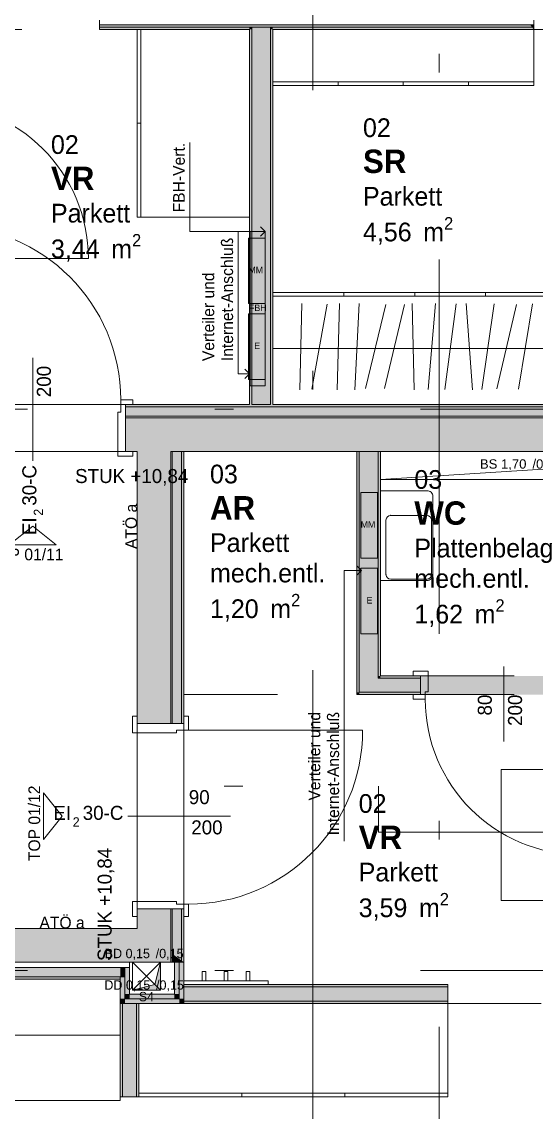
# Model space of a CAD drawing. Header units: metres. Extents: x -4 to 206, y -18 to 45.
# Drawn here: x 12.77 to 15.52, y -9.76 to -3.93 of the extents above; entities that cross this region are included whole.
import ezdxf

# ---------------------------------------------------------------- set-up
doc = ezdxf.new("R2010")
doc.units = ezdxf.units.M
doc.header["$MEASUREMENT"] = 0
for name, pattern in [('Achse', [0.004, 0.002, -0.001, 0, -0.001]), ('Schnittlinie', [0.006, 0.003, -0.0015, 0, -0.0015]), ('Strichlinie eng', [0.002, 0.0015, -0.0005]), ('Untersicht', [0.001, 0.0005, -0.0005])]:
    doc.linetypes.add(name, pattern=pattern)
for name, color, linetype in [('3._3.Stock PP STG1_1_000 Achsraster', 7, 'Continuous'), ('3._3.Stock PP STG1_1_120 Wand Innen tragend', 7, 'Continuous'), ('3._3.Stock PP STG1_1_130 Wand Innen', 7, 'Continuous'), ('3._3.Stock PP STG1_1_170 Schachtwände', 7, 'Continuous'), ('3._3.Stock PP STG1_1_220 Bodenaufbau', 7, 'Continuous'), ('3._3.Stock PP STG1_1_270 Deckendurchbruchsymbol', 7, 'Continuous'), ('3._3.Stock PP STG1_1_510 Möblierung', 7, 'Continuous'), ('3._3.Stock PP STG1_1_520 Fixeinbauten', 7, 'Continuous'), ('3._3.Stock PP STG1_1_530 Küche', 7, 'Continuous'), ('3._3.Stock PP STG1_1_540 Sanitäreinrichtung', 7, 'Continuous'), ('3._3.Stock PP STG1_1_620 Haustechnik Installation', 7, 'Continuous'), ('3._3.Stock PP STG1_1_630 Elektrische Installation', 7, 'Continuous'), ('3._3.Stock PP STG1_1_810 Raum', 7, 'Continuous'), ('3._3.Stock PP STG1_1_815 Raumbegrenzung', 7, 'Continuous'), ('3._3.Stock PP STG1_1_851 Marker Schnitt', 7, 'Continuous'), ('3._3.Stock PP STG1_1_910 Allgemein Bemaßung.x', 7, 'Continuous'), ('3._3.Stock PP STG1_1_945 Einreichplan Beschriftung', 7, 'Continuous'), ('3._3.Stock PP STG1_1_950-1 Polierplan Bemaßung Küche', 7, 'Continuous')]:
    doc.layers.add(name, color=color, linetype=linetype)
doc.styles.add('ERSTELLTER_STIL_1', font='arial.ttf')
doc.styles.add('ERSTELLTER_STIL_2', font='')
doc.styles.add('ERSTELLTER_STIL_6', font='')
doc.styles.get('ERSTELLTER_STIL_2').set_extended_font_data('Eurostile')
doc.styles.get('ERSTELLTER_STIL_6').set_extended_font_data('Eurostile', bold=True)

msp = doc.modelspace()

# ---------------------------------------------------------------- hatches: boundary and pattern name
at = {"layer": '3._3.Stock PP STG1_1_120 Wand Innen tragend', "linetype": 'Continuous', "lineweight": 13, "true_color": 0xfb02fe}
for points in [[(13.3225, -5.9875), (16.385, -5.9875), (16.385, -5.975), (13.3225, -5.975)], [(13.6225, -6.225), (13.6225, -7.68), (13.635, -7.68), (13.635, -6.225)], [(13.6225, -8.946), (13.635, -8.955), (13.635, -8.67), (13.6225, -8.67)], [(13.6225, -8.946), (13.6225, -8.955), (13.635, -8.955)], [(9.685, -9.045), (13.295, -9.045), (13.295, -9.0325), (9.685, -9.0325)]]:
    msp.add_hatch(color=6, dxfattribs=at).paths.add_polyline_path(points)
at = {"layer": '3._3.Stock PP STG1_1_120 Wand Innen tragend', "linetype": 'Continuous', "lineweight": 13, "true_color": 0xffaa00}
for points in [[(16.385, -5.9875), (13.3225, -5.9875), (13.3225, -6.0375), (16.385, -6.0375)], [(13.5725, -6.225), (13.5725, -7.68), (13.6225, -7.68), (13.6225, -6.225)], [(13.5725, -8.91), (13.6225, -8.946), (13.6225, -8.67), (13.5725, -8.67)], [(13.6225, -8.946), (13.5725, -8.91), (13.5725, -8.955), (13.6225, -8.955)], [(9.685, -9.0325), (13.295, -9.0325), (13.295, -8.9825), (9.685, -8.9825)], [(13.32, -9.0325), (13.32, -8.9825), (13.295, -8.9825), (13.295, -9.0325)]]:
    msp.add_hatch(color=40, dxfattribs=at).paths.add_polyline_path(points)
at = {"layer": '3._3.Stock PP STG1_1_120 Wand Innen tragend', "linetype": 'Continuous', "lineweight": 13, "true_color": 0x3f7f02}
for points in [[(16.385, -6.045), (13.3225, -6.045), (13.3225, -6.225), (16.385, -6.225)], [(13.385, -7.68), (13.565, -7.68), (13.565, -6.225), (13.385, -6.225)], [(13.385, -8.775), (13.565, -8.775), (13.565, -8.67), (13.385, -8.67)], [(9.685, -8.955), (13.295, -8.955), (13.295, -8.775), (9.685, -8.775)], [(13.32, -8.865), (13.295, -8.775), (13.295, -8.955), (13.32, -8.955)], [(13.385, -8.775), (13.295, -8.775), (13.345, -8.955), (13.385, -8.955)], [(13.385, -8.955), (13.565, -8.955), (13.565, -8.9046), (13.385, -8.775)], [(13.385, -8.775), (13.565, -8.9046), (13.565, -8.775)], [(13.345, -8.955), (13.32, -8.865), (13.32, -8.955)]]:
    msp.add_hatch(color=76, dxfattribs=at).paths.add_polyline_path(points)
at = {"layer": '3._3.Stock PP STG1_1_130 Wand Innen', "linetype": 'Continuous', "lineweight": 13, "true_color": 0xfb02fe}
for points in [[(13.185, -3.9575), (15.495, -3.9575), (15.485, -3.945), (13.185, -3.945)], [(13.985, -3.9575), (13.185, -3.9575), (13.185, -3.97), (13.985, -3.97)], [(13.985, -3.97), (13.9975, -3.97), (13.9975, -3.9575), (13.985, -3.9575)], [(14.0975, -3.97), (14.11, -3.97), (14.11, -3.9575), (14.0975, -3.9575)], [(14.11, -3.97), (15.505, -3.97), (15.495, -3.9575), (14.11, -3.9575)], [(15.485, -3.945), (15.4925, -3.9544), (15.4925, -3.945)], [(15.4925, -3.945), (15.4925, -3.9544), (15.495, -3.9575), (15.505, -3.9575), (15.505, -3.945)], [(15.505, -3.9575), (15.495, -3.9575), (15.505, -3.97)], [(13.985, -3.97), (13.985, -5.975), (13.9975, -5.975), (13.9975, -3.97)], [(14.11, -5.975), (14.11, -3.97), (14.0975, -3.97), (14.0975, -5.975)], [(14.5725, -7.5125), (14.5725, -6.225), (14.56, -6.225), (14.56, -7.5125)], [(14.685, -7.425), (14.685, -6.225), (14.6725, -6.225), (14.6725, -7.425)], [(14.685, -7.425), (14.6725, -7.435), (14.6725, -7.4375), (14.685, -7.4375)], [(14.6725, -7.435), (14.685, -7.425), (14.6725, -7.425)], [(14.685, -7.425), (14.685, -7.4375), (14.9, -7.4375), (14.9, -7.425)], [(14.5725, -7.5125), (14.56, -7.5125), (14.56, -7.525), (14.5725, -7.515)], [(14.56, -7.525), (14.5725, -7.525), (14.5725, -7.515)], [(14.5725, -7.5125), (14.5725, -7.515), (14.5756, -7.5125)], [(14.5725, -7.515), (14.5725, -7.525), (14.9, -7.525), (14.9, -7.5125), (14.5756, -7.5125)], [(15.045, -9.075), (13.635, -9.075), (13.635, -9.0875), (15.045, -9.0875)], [(13.295, -9.175), (13.295, -9.675), (13.3075, -9.675), (13.3075, -9.175)], [(13.395, -9.675), (13.395, -9.175), (13.3825, -9.175), (13.3825, -9.675)], [(13.635, -9.175), (15.045, -9.175), (15.045, -9.1625), (13.635, -9.1625)]]:
    msp.add_hatch(color=6, dxfattribs=at).paths.add_polyline_path(points)
at = {"layer": '3._3.Stock PP STG1_1_130 Wand Innen', "linetype": 'Continuous', "lineweight": 13, "true_color": 0xffaa00}
for points in [[(13.9975, -3.97), (14.0975, -3.97), (14.0975, -3.9575), (13.9975, -3.9575)], [(14.0975, -5.975), (14.0975, -3.97), (13.9975, -3.97), (13.9975, -5.975)], [(14.6694, -7.4375), (14.6725, -7.435), (14.6725, -6.225), (14.5725, -6.225), (14.5725, -7.4375)], [(14.5725, -7.4375), (14.5725, -7.5125), (14.5756, -7.5125), (14.6694, -7.4375)], [(14.6725, -7.4375), (14.6694, -7.4375), (14.5756, -7.5125), (14.6725, -7.5125)], [(14.6725, -7.435), (14.6694, -7.4375), (14.6725, -7.4375)], [(14.6725, -7.5125), (14.9, -7.5125), (14.9, -7.4375), (14.6725, -7.4375)], [(15.045, -9.0875), (13.635, -9.0875), (13.635, -9.1625), (15.045, -9.1625)], [(13.3825, -9.675), (13.3825, -9.175), (13.3075, -9.175), (13.3075, -9.675)]]:
    msp.add_hatch(color=40, dxfattribs=at).paths.add_polyline_path(points)
at = {"layer": '3._3.Stock PP STG1_1_130 Wand Innen', "linetype": 'Continuous', "lineweight": 0, "true_color": 0xffffff}
msp.add_hatch(color=7, dxfattribs=at).paths.add_polyline_path([(15.79, -7.525), (15.79, -7.425), (14.9, -7.425), (14.9, -7.525)])
at = {"layer": '3._3.Stock PP STG1_1_170 Schachtwände', "linetype": 'Continuous', "lineweight": 13, "true_color": 0xfb02fe}
for points in [[(13.61, -9.125), (13.61, -8.955), (13.585, -8.955), (13.585, -9.125)], [(13.635, -9.15), (13.635, -8.955), (13.61, -8.955), (13.61, -9.15)], [(13.32, -9.15), (13.32, -9.0325), (13.295, -9.0325), (13.295, -9.15)], [(13.345, -9.125), (13.345, -8.9825), (13.32, -8.9825), (13.32, -9.125)], [(13.32, -9.125), (13.32, -9.15), (13.345, -9.125)], [(13.345, -9.125), (13.32, -9.15), (13.345, -9.15)], [(13.585, -9.125), (13.345, -9.125), (13.345, -9.15), (13.585, -9.15)], [(13.585, -9.15), (13.61, -9.15), (13.585, -9.125)], [(13.585, -9.125), (13.61, -9.15), (13.61, -9.125)], [(13.295, -9.15), (13.295, -9.175), (13.32, -9.15)], [(13.32, -9.15), (13.295, -9.175), (13.32, -9.175)], [(13.61, -9.15), (13.32, -9.15), (13.32, -9.175), (13.61, -9.175)], [(13.61, -9.175), (13.635, -9.175), (13.61, -9.15)], [(13.61, -9.15), (13.635, -9.175), (13.635, -9.15)]]:
    msp.add_hatch(color=6, dxfattribs=at).paths.add_polyline_path(points)
at = {"layer": '3._3.Stock PP STG1_1_270 Deckendurchbruchsymbol', "linetype": 'Continuous', "lineweight": 0}
msp.add_hatch(color=8, dxfattribs=at).paths.add_polyline_path([(13.36, -9.105), (13.51, -9.105), (13.51, -8.955), (13.4797, -9.0747)])
at = {"layer": '3._3.Stock PP STG1_1_620 Haustechnik Installation', "linetype": 'Continuous', "lineweight": 0, "true_color": 0x3f0000}
msp.add_hatch(color=18, dxfattribs=at).paths.add_polyline_path([(14.07, -5.05), (13.99, -5.05), (13.99, -5.875), (14.07, -5.875)])
at = {"layer": '3._3.Stock PP STG1_1_630 Elektrische Installation', "linetype": 'Continuous', "lineweight": 0, "true_color": 0x3f1b00}
for points in [[(14.07, -5.085), (13.98, -5.085), (13.98, -5.435), (14.07, -5.435)], [(14.07, -5.49), (13.98, -5.49), (13.98, -5.84), (14.07, -5.84)], [(14.67, -6.445), (14.58, -6.445), (14.58, -6.795), (14.67, -6.795)], [(14.67, -6.85), (14.58, -6.85), (14.58, -7.2), (14.67, -7.2)]]:
    msp.add_hatch(color=28, dxfattribs=at).paths.add_polyline_path(points)

# ---------------------------------------------------------------- linework, layer by layer
at = {"layer": '3._3.Stock PP STG1_1_000 Achsraster', "color": 5, "linetype": 'Achse', "lineweight": 0, "ltscale": 1000}
for p, q in [((15, 3), (15, -18)), ((-1.5, -6), (21, -6)), ((-1.5, -9), (21, -9))]:
    msp.add_line(p, q, dxfattribs=at)
at = {"layer": '3._3.Stock PP STG1_1_120 Wand Innen tragend', "color": 7, "linetype": 'Continuous', "lineweight": 13, "ltscale": 1000}
for p, q in [((12.8275, -5.725), (12.8275, -6.275)), ((13.2975, -6.015), (13.2975, -5.95)), ((13.2975, -5.95), (13.3625, -5.95)), ((13.3225, -5.975), (13.3225, -5.9875)), ((13.3625, -5.975), (13.3225, -5.975)), ((13.3225, -5.975), (13.3225, -6.225)), ((13.3225, -5.975), (13.3225, -5.9875)), ((13.3225, -5.975), (13.3225, -5.9875)), ((16.385, -5.9875), (13.3225, -5.9875)), ((13.3225, -5.9875), (13.3225, -6.0375)), ((13.3225, -5.9875), (13.3225, -6.0375)), ((13.3225, -5.9875), (13.3225, -6.0375)), ((13.3625, -5.95), (13.3625, -5.975)), ((13.2825, -6.25), (13.2825, -6.015)), ((13.2825, -6.015), (13.2975, -6.015)), ((16.385, -6.0375), (13.3225, -6.0375)), ((13.3225, -6.0375), (13.3225, -6.045)), ((13.3225, -6.0375), (13.3225, -6.045)), ((13.3225, -6.0375), (13.3225, -6.045)), ((13.3225, -6.225), (13.3625, -6.225)), ((13.3625, -6.225), (13.3625, -6.25)), ((13.5725, -7.68), (13.5725, -6.225)), ((13.6225, -7.68), (13.6225, -6.225)), ((13.3625, -6.25), (13.2825, -6.25)), ((13.385, -7.64), (13.36, -7.64)), ((13.36, -7.64), (13.36, -7.73)), ((13.385, -7.68), (13.385, -7.64)), ((13.635, -7.68), (13.385, -7.68)), ((13.565, -7.68), (13.5725, -7.68)), ((13.565, -7.68), (13.5725, -7.68)), ((13.565, -7.68), (13.5725, -7.68)), ((13.5725, -7.68), (13.6225, -7.68)), ((13.5725, -7.68), (13.6225, -7.68)), ((13.5725, -7.68), (13.6225, -7.68)), ((13.6225, -7.68), (13.635, -7.68)), ((13.6225, -7.68), (13.635, -7.68)), ((13.6225, -7.68), (13.635, -7.68)), ((13.66, -7.64), (13.635, -7.64)), ((13.635, -7.64), (13.635, -7.68)), ((13.66, -7.715), (13.66, -7.64)), ((13.36, -7.73), (13.595, -7.73)), ((13.595, -7.73), (13.595, -7.715)), ((13.595, -7.715), (13.66, -7.715)), ((13.66, -7.715), (14.59, -7.715)), ((13.885, -8.175), (13.335, -8.175)), ((13.36, -8.63), (13.595, -8.63)), ((13.36, -8.71), (13.36, -8.63)), ((13.635, -8.67), (13.385, -8.67)), ((13.385, -8.67), (13.385, -8.71)), ((13.565, -8.67), (13.5725, -8.67)), ((13.565, -8.67), (13.5725, -8.67)), ((13.565, -8.67), (13.5725, -8.67)), ((13.5725, -8.91), (13.5725, -8.67)), ((13.5725, -8.67), (13.6225, -8.67)), ((13.5725, -8.67), (13.6225, -8.67)), ((13.5725, -8.67), (13.6225, -8.67)), ((13.595, -8.63), (13.595, -8.645)), ((13.595, -8.645), (13.66, -8.645)), ((13.6225, -8.946), (13.6225, -8.67)), ((13.6225, -8.67), (13.635, -8.67)), ((13.6225, -8.67), (13.635, -8.67)), ((13.6225, -8.67), (13.635, -8.67)), ((13.635, -8.71), (13.635, -8.67)), ((13.66, -8.645), (13.66, -8.71)), ((13.385, -8.71), (13.36, -8.71)), ((13.66, -8.71), (13.635, -8.71)), ((13.5725, -8.91), (13.5725, -8.955)), ((13.6225, -8.946), (13.6225, -8.955)), ((9.685, -8.9825), (13.295, -8.9825)), ((9.685, -9.0325), (13.295, -9.0325))]:
    msp.add_line(p, q, dxfattribs=at)
at = {"layer": '3._3.Stock PP STG1_1_120 Wand Innen tragend', "color": 8, "linetype": 'Continuous', "lineweight": 13, "ltscale": 1000}
for p, q in [((13.3225, -5.975), (12.3325, -5.975)), ((13.3225, -6.225), (12.3325, -6.225)), ((13.385, -8.67), (13.385, -7.68)), ((13.635, -8.67), (13.635, -7.68))]:
    msp.add_line(p, q, dxfattribs=at)
at = {"layer": '3._3.Stock PP STG1_1_120 Wand Innen tragend', "color": 7, "linetype": 'Continuous', "lineweight": 18, "ltscale": 1000}
for p, q in [((16.385, -6.045), (13.3225, -6.045)), ((13.3225, -6.045), (13.3225, -6.225)), ((13.3225, -6.045), (13.3225, -6.225)), ((13.3225, -6.045), (13.3225, -6.225)), ((13.565, -7.68), (13.565, -6.225)), ((13.385, -7.68), (13.565, -7.68)), ((13.385, -7.68), (13.565, -7.68)), ((13.385, -7.68), (13.565, -7.68)), ((13.385, -8.67), (13.565, -8.67)), ((13.385, -8.67), (13.565, -8.67)), ((13.385, -8.67), (13.565, -8.67)), ((13.565, -8.775), (13.565, -8.67)), ((13.565, -8.9046), (13.565, -8.775)), ((13.565, -8.9046), (13.565, -8.955)), ((9.685, -8.955), (13.295, -8.955))]:
    msp.add_line(p, q, dxfattribs=at)
at = {"layer": '3._3.Stock PP STG1_1_120 Wand Innen tragend', "color": 7, "linetype": 'Continuous', "lineweight": 13, "ltscale": 1000, "flags": 128}
for points in [[(13.985, -5.975), (13.3225, -5.975)], [(14.0975, -5.975), (13.9975, -5.975)], [(16.385, -5.975), (14.11, -5.975)], [(13.5725, -6.225), (13.565, -6.225)], [(13.6225, -6.225), (13.5725, -6.225)], [(13.635, -6.225), (13.6225, -6.225)], [(13.635, -7.68), (13.635, -6.225)], [(13.635, -8.955), (13.635, -8.67)], [(13.5725, -8.955), (13.565, -8.955)], [(13.6225, -8.955), (13.5725, -8.955)], [(13.635, -8.955), (13.6225, -8.955)], [(13.295, -9.045), (13.295, -9.0325)], [(9.685, -9.045), (13.295, -9.045)]]:
    msp.add_lwpolyline(points, dxfattribs=at)
at = {"layer": '3._3.Stock PP STG1_1_120 Wand Innen tragend', "color": 7, "linetype": 'Continuous', "lineweight": 18, "ltscale": 1000, "flags": 128}
for points in [[(13.3225, -6.225), (13.385, -6.225)], [(13.385, -6.225), (13.385, -7.68)], [(13.565, -6.225), (16.385, -6.225)], [(13.385, -8.67), (13.385, -8.775)], [(13.295, -8.775), (6.835, -8.775)], [(13.385, -8.775), (13.295, -8.775)], [(13.345, -8.955), (13.385, -8.955)], [(13.565, -8.955), (13.385, -8.955)]]:
    msp.add_lwpolyline(points, dxfattribs=at)
at = {"layer": '3._3.Stock PP STG1_1_120 Wand Innen tragend', "color": 7, "linetype": 'Continuous', "lineweight": 13, "ltscale": 1000}
for centre, start, end in [((12.3675, -5.95), 0, 90), ((13.66, -7.715), 270, 0)]:
    msp.add_arc(centre, 0.93, start, end, dxfattribs=at)
at = {"layer": '3._3.Stock PP STG1_1_130 Wand Innen', "color": 7, "linetype": 'Continuous', "lineweight": 18, "ltscale": 1000}
for p, q in [((13.185, -3.945), (15.485, -3.945)), ((13.185, -3.9575), (13.985, -3.9575)), ((13.9975, -3.9575), (13.985, -3.9575)), ((13.9975, -3.9575), (13.985, -3.9575)), ((14.0975, -3.9575), (13.9975, -3.9575)), ((13.9975, -3.97), (13.9975, -3.9575)), ((14.0975, -3.9575), (13.9975, -3.9575)), ((14.0975, -3.97), (14.0975, -3.9575)), ((14.0975, -3.9575), (15.495, -3.9575)), ((15.4925, -3.945), (15.485, -3.945)), ((15.4925, -3.945), (15.505, -3.945)), ((15.495, -3.9575), (15.505, -3.9575)), ((13.9975, -3.97), (13.9975, -5.975)), ((14.0975, -5.975), (14.0975, -3.97)), ((14.5725, -6.225), (14.5725, -7.4375)), ((14.6725, -7.435), (14.6725, -6.225)), ((14.5725, -7.4375), (14.5725, -7.5125)), ((14.6725, -7.4375), (14.6725, -7.435)), ((14.6725, -7.4375), (14.685, -7.4375)), ((14.6725, -7.4375), (14.685, -7.4375)), ((14.9, -7.4375), (14.685, -7.4375)), ((14.9, -7.4375), (14.9, -7.425)), ((14.9, -7.4375), (14.9, -7.425)), ((14.9, -7.4375), (14.9, -7.425)), ((14.9, -7.5125), (14.9, -7.4375)), ((14.9, -7.5125), (14.9, -7.4375)), ((14.9, -7.5125), (14.9, -7.4375)), ((14.5756, -7.5125), (14.5725, -7.5125)), ((14.5756, -7.5125), (14.5725, -7.5125)), ((14.5756, -7.5125), (14.6725, -7.5125)), ((14.5756, -7.5125), (14.6725, -7.5125)), ((14.6725, -7.5125), (14.9, -7.5125)), ((14.9, -7.525), (14.9, -7.5125)), ((14.9, -7.525), (14.9, -7.5125)), ((14.9, -7.525), (14.9, -7.5125)), ((15.045, -9.0875), (13.635, -9.0875)), ((13.3075, -9.175), (13.3075, -9.675)), ((13.3825, -9.675), (13.3825, -9.175)), ((13.635, -9.1625), (15.045, -9.1625))]:
    msp.add_line(p, q, dxfattribs=at)
at = {"layer": '3._3.Stock PP STG1_1_130 Wand Innen', "color": 7, "linetype": 'Continuous', "lineweight": 13, "ltscale": 1000}
for p, q in [((12.295, -5.195), (13.125, -5.195)), ((14.86, -7.425), (14.86, -7.4)), ((14.86, -7.4), (14.94, -7.4)), ((14.94, -7.4), (14.94, -7.51)), ((15.345, -7.775), (15.345, -7.375)), ((14.9, -7.425), (14.86, -7.425)), ((14.9, -7.525), (14.9, -7.425)), ((14.94, -7.51), (14.925, -7.51)), ((14.925, -7.51), (14.925, -7.55)), ((14.86, -7.55), (14.86, -7.525)), ((14.86, -7.525), (14.9, -7.525)), ((14.925, -7.55), (14.86, -7.55))]:
    msp.add_line(p, q, dxfattribs=at)
at = {"layer": '3._3.Stock PP STG1_1_130 Wand Innen', "color": 8, "linetype": 'Untersicht', "lineweight": 13, "ltscale": 1000}
for p, q in [((14.9, -7.425), (15.79, -7.425)), ((14.9, -7.525), (15.79, -7.525))]:
    msp.add_line(p, q, dxfattribs=at)
at = {"layer": '3._3.Stock PP STG1_1_130 Wand Innen', "color": 7, "linetype": 'Continuous', "lineweight": 18, "ltscale": 1000, "flags": 128}
for points in [[(13.185, -3.92), (13.185, -3.945)], [(13.185, -3.945), (13.185, -3.9575)], [(13.185, -3.9575), (13.185, -3.97)], [(15.505, -3.945), (15.505, -3.92)], [(15.505, -3.9575), (15.505, -3.945)], [(15.505, -3.97), (15.505, -3.9575)], [(13.185, -3.97), (13.985, -3.97)], [(13.985, -3.97), (13.985, -5.975)], [(14.11, -5.975), (14.11, -3.97)], [(14.11, -3.97), (15.505, -3.97)], [(14.0975, -5.975), (13.9975, -5.975)], [(14.5725, -6.225), (14.56, -6.225)], [(14.56, -6.225), (14.56, -7.525)], [(14.6725, -6.225), (14.5725, -6.225)], [(14.685, -6.225), (14.6725, -6.225)], [(14.685, -7.425), (14.685, -6.225)], [(14.9, -7.425), (14.685, -7.425)], [(14.56, -7.525), (14.5725, -7.525)], [(14.5725, -7.525), (14.9, -7.525)], [(15.045, -9.075), (13.635, -9.075)], [(13.635, -9.075), (13.635, -9.175)], [(15.045, -9.175), (15.045, -9.075)], [(13.295, -9.175), (13.295, -9.675)], [(13.395, -9.175), (13.295, -9.175)], [(13.395, -9.675), (13.395, -9.175)], [(13.635, -9.175), (15.045, -9.175)], [(13.295, -9.675), (13.395, -9.675)]]:
    msp.add_lwpolyline(points, dxfattribs=at)
at = {"layer": '3._3.Stock PP STG1_1_130 Wand Innen', "color": 7, "linetype": 'Continuous', "lineweight": 13, "ltscale": 1000}
for centre, start, end in [((12.295, -5.195), 0, 90), ((15.755, -7.55), 180, 270)]:
    msp.add_arc(centre, 0.83, start, end, dxfattribs=at)
at = {"layer": '3._3.Stock PP STG1_1_170 Schachtwände', "color": 7, "linetype": 'Continuous', "lineweight": 18, "ltscale": 1000}
for p, q in [((13.32, -8.955), (13.295, -8.955)), ((13.32, -8.955), (13.295, -8.955)), ((13.345, -8.955), (13.32, -8.955)), ((13.345, -8.955), (13.32, -8.955)), ((13.345, -8.9825), (13.345, -8.955)), ((13.61, -9.125), (13.61, -8.955)), ((13.32, -9.0325), (13.32, -8.9825)), ((13.32, -9.0325), (13.32, -8.9825)), ((13.32, -9.0325), (13.32, -9.125)), ((13.32, -9.125), (13.32, -9.15)), ((13.61, -9.15), (13.61, -9.125)), ((13.32, -9.15), (13.345, -9.15)), ((13.345, -9.15), (13.585, -9.15)), ((13.585, -9.15), (13.61, -9.15))]:
    msp.add_line(p, q, dxfattribs=at)
at = {"layer": '3._3.Stock PP STG1_1_170 Schachtwände', "color": 7, "linetype": 'Continuous', "lineweight": 13, "ltscale": 1000}
for p, q in [((13.295, -8.9825), (13.32, -8.9825)), ((13.295, -9.0325), (13.32, -9.0325)), ((13.295, -9.0325), (13.32, -9.0325)), ((13.32, -8.9825), (13.345, -8.9825)), ((13.32, -8.9825), (13.345, -8.9825))]:
    msp.add_line(p, q, dxfattribs=at)
at = {"layer": '3._3.Stock PP STG1_1_170 Schachtwände', "color": 7, "linetype": 'Continuous', "lineweight": 18, "ltscale": 1000, "flags": 128}
for points in [[(13.345, -9.125), (13.345, -8.955)], [(13.61, -8.955), (13.585, -8.955)], [(13.585, -8.955), (13.585, -9.125)], [(13.635, -8.955), (13.61, -8.955)], [(13.635, -9.175), (13.635, -8.955)], [(13.295, -9.0325), (13.295, -9.15)], [(13.585, -9.125), (13.345, -9.125)], [(13.295, -9.175), (13.295, -9.15)], [(13.295, -9.175), (13.61, -9.175)], [(13.635, -9.175), (13.61, -9.175)]]:
    msp.add_lwpolyline(points, dxfattribs=at)
at = {"layer": '3._3.Stock PP STG1_1_220 Bodenaufbau', "color": 7, "linetype": 'Continuous', "lineweight": 13, "ltscale": 1000, "true_color": 0xf4f4f4, "flags": 128}
for points in [[(6.835, -6.225), (8.1675, -6.225), (8.1675, -5.805), (8.745, -5.805), (8.745, -3.865), (11.105, -3.865), (11.105, -6.225), (13.385, -6.225), (13.385, -8.775), (6.835, -8.775)], [(6.835, -8.775), (8.105, -8.775), (8.105, -7.555), (12.165, -7.555), (12.165, -8.775), (13.385, -8.775), (13.385, -6.225), (11.105, -6.225), (11.105, -6.045), (8.975, -6.045), (8.975, -6.225), (6.835, -6.225)]]:
    msp.add_lwpolyline(points, close=True, dxfattribs=at)
at = {"layer": '3._3.Stock PP STG1_1_270 Deckendurchbruchsymbol', "color": 7, "linetype": 'Strichlinie eng', "lineweight": 13, "ltscale": 1000}
for p, q in [((13.36, -9.105), (13.51, -8.955)), ((13.36, -8.955), (13.51, -9.105))]:
    msp.add_line(p, q, dxfattribs=at)
at = {"layer": '3._3.Stock PP STG1_1_270 Deckendurchbruchsymbol', "color": 1, "linetype": 'Continuous', "lineweight": 0, "ltscale": 1000, "flags": 128}
for points in [[(16.283, -6.2731), (16.385, -6.2251), (14.685, -6.225), (14.685, -6.375)], [(14.685, -6.375), (16.385, -6.3751), (16.385, -6.2251), (16.283, -6.2731)]]:
    msp.add_lwpolyline(points, close=True, dxfattribs=at)
at = {"layer": '3._3.Stock PP STG1_1_270 Deckendurchbruchsymbol', "color": 7, "linetype": 'Continuous', "lineweight": 13, "ltscale": 1000, "flags": 128}
for points in [[(13.4797, -9.0747), (13.51, -8.955), (13.36, -8.955), (13.36, -9.105)], [(13.36, -9.105), (13.51, -9.105), (13.51, -8.955), (13.4797, -9.0747)]]:
    msp.add_lwpolyline(points, close=True, dxfattribs=at)
at = {"layer": '3._3.Stock PP STG1_1_270 Deckendurchbruchsymbol', "color": 7, "linetype": 'Strichlinie eng', "lineweight": 13, "ltscale": 1000, "flags": 128}
msp.add_lwpolyline([(13.51, -9.105), (13.51, -8.955), (13.36, -8.955), (13.36, -9.105)], close=True, dxfattribs=at)
at = {"layer": '3._3.Stock PP STG1_1_510 Möblierung', "color": 8, "linetype": 'Continuous', "lineweight": 13, "ltscale": 1000, "true_color": 0x7e7f7f}
for p, q in [((13.385, -3.97), (13.405, -3.97)), ((13.405, -3.97), (13.405, -4.9725)), ((14.11, -4.25), (15.505, -4.25)), ((14.11, -4.27), (14.11, -4.25)), ((14.4587, -4.27), (14.4587, -4.25)), ((14.8075, -4.27), (14.8075, -4.25)), ((15.1562, -4.27), (15.1562, -4.25)), ((13.385, -4.4713), (13.405, -4.4713)), ((14.11, -5.375), (14.11, -5.395)), ((14.11, -5.395), (16.385, -5.395)), ((14.4892, -5.375), (14.4892, -5.395)), ((14.8683, -5.375), (14.8683, -5.395)), ((15.2475, -5.375), (15.2475, -5.395)), ((14.2656, -5.4342), (14.2544, -5.8958)), ((14.4014, -5.4379), (14.3186, -5.8921)), ((14.4666, -5.4342), (14.4534, -5.8958)), ((14.5719, -5.4344), (14.5481, -5.8956)), ((14.7139, -5.4405), (14.6061, -5.8895)), ((14.8138, -5.4405), (14.7062, -5.8895)), ((14.8542, -5.4342), (14.8658, -5.8958)), ((14.9797, -5.435), (14.9403, -5.895)), ((15.0904, -5.4361), (15.0296, -5.8939)), ((15.1434, -5.4347), (15.1766, -5.8953)), ((15.2923, -5.4364), (15.2277, -5.8936)), ((15.4119, -5.44), (15.3081, -5.89)), ((15.4977, -5.4372), (15.4223, -5.8928)), ((14.11, -5.675), (16.385, -5.675)), ((13.395, -9.655), (15.045, -9.655)), ((13.395, -9.675), (13.395, -9.655)), ((13.945, -9.675), (13.945, -9.655)), ((14.495, -9.675), (14.495, -9.655))]:
    msp.add_line(p, q, dxfattribs=at)
at = {"layer": '3._3.Stock PP STG1_1_510 Möblierung', "color": 8, "linetype": 'Continuous', "lineweight": 13, "ltscale": 1000, "true_color": 0x7e7f7f, "flags": 128}
for points in [[(13.385, -3.97), (13.385, -4.9725), (13.985, -4.9725), (13.985, -3.97)], [(14.11, -4.27), (15.505, -4.27), (15.505, -3.97), (14.11, -3.97)], [(14.11, -5.375), (16.385, -5.375), (16.385, -5.975), (14.11, -5.975)], [(13.395, -9.675), (15.045, -9.675), (15.045, -9.175), (13.395, -9.175)]]:
    msp.add_lwpolyline(points, close=True, dxfattribs=at)
at = {"layer": '3._3.Stock PP STG1_1_510 Möblierung', "color": 7, "linetype": 'Continuous', "lineweight": 13, "ltscale": 1000, "flags": 128}
for points in [[(13.7325, -9.005), (13.7325, -9.055), (13.7525, -9.055), (13.7525, -9.005)], [(13.85, -9.005), (13.85, -9.055), (13.87, -9.055), (13.87, -9.005)], [(13.9675, -9.005), (13.9675, -9.055), (13.9875, -9.055), (13.9875, -9.005)], [(14.085, -9.055), (13.635, -9.055), (13.635, -9.075), (14.085, -9.075)]]:
    msp.add_lwpolyline(points, close=True, dxfattribs=at)
at = {"layer": '3._3.Stock PP STG1_1_520 Fixeinbauten', "color": 5, "linetype": 'Continuous', "lineweight": 13, "ltscale": 1000, "flags": 128}
msp.add_lwpolyline([(15.605, -7.925), (15.33, -7.925), (15.33, -8.625), (15.605, -8.625)], close=True, dxfattribs=at)
at = {"layer": '3._3.Stock PP STG1_1_530 Küche', "color": 150, "linetype": 'Strichlinie eng', "lineweight": 13, "ltscale": 1000, "true_color": 0x0f7ffe}
for p, q in [((13.295, -9.045), (10.285, -9.045)), ((13.295, -9.345), (13.295, -9.045)), ((10.285, -9.345), (13.295, -9.345))]:
    msp.add_line(p, q, dxfattribs=at)
at = {"layer": '3._3.Stock PP STG1_1_530 Küche', "color": 150, "linetype": 'Continuous', "lineweight": 13, "ltscale": 1000, "true_color": 0x0f7ffe, "flags": 128}
msp.add_lwpolyline([(13.295, -9.045), (10.285, -9.045), (10.285, -9.695), (13.295, -9.695)], close=True, dxfattribs=at)
at = {"layer": '3._3.Stock PP STG1_1_540 Sanitäreinrichtung', "color": 150, "linetype": 'Continuous', "lineweight": 13, "ltscale": 1000, "true_color": 0x0f7ffe}
for p, q in [((14.74, -6.5669), (14.9332, -6.5669)), ((14.715, -6.8832), (14.715, -6.5919)), ((14.9582, -6.5919), (14.9582, -6.8832)), ((14.9332, -6.9082), (14.74, -6.9082))]:
    msp.add_line(p, q, dxfattribs=at)
at = {"layer": '3._3.Stock PP STG1_1_540 Sanitäreinrichtung', "color": 150, "linetype": 'Continuous', "lineweight": 13, "ltscale": 1000, "true_color": 0x0f7ffe, "flags": 128}
msp.add_lwpolyline([(14.685, -6.435), (14.685, -6.915), (14.935, -6.915, 0.414214), (14.965, -6.885), (14.965, -6.465, 0.414214), (14.935, -6.435)], format="xyb", close=True, dxfattribs=at)
at = {"layer": '3._3.Stock PP STG1_1_540 Sanitäreinrichtung', "color": 150, "linetype": 'Continuous', "lineweight": 13, "ltscale": 1000, "true_color": 0x0f7ffe}
for centre, start, end in [((14.74, -6.5919), 90, 180), ((14.9332, -6.5919), 0, 90), ((14.74, -6.8832), 180, 270), ((14.9332, -6.8832), 270, 0)]:
    msp.add_arc(centre, 0.025, start, end, dxfattribs=at)
for p in [(14.74, -6.5669), (14.9582, -6.5919), (14.715, -6.8832), (14.9332, -6.9082)]:
    msp.add_point(p, dxfattribs=at)
at = {"layer": '3._3.Stock PP STG1_1_620 Haustechnik Installation', "color": 7, "linetype": 'Continuous', "lineweight": 13, "ltscale": 1000}
for p, q in [((13.99, -5.875), (13.99, -5.05)), ((13.99, -5.05), (14.07, -5.05)), ((14.07, -5.05), (14.07, -5.875)), ((14.07, -5.875), (13.99, -5.875))]:
    msp.add_line(p, q, dxfattribs=at)
at = {"layer": '3._3.Stock PP STG1_1_630 Elektrische Installation', "color": 7, "linetype": 'Continuous', "lineweight": 13, "ltscale": 1000, "flags": 128}
for points in [[(14.07, -5.085), (13.98, -5.085), (13.98, -5.435), (14.07, -5.435)], [(14.07, -5.49), (13.98, -5.49), (13.98, -5.84), (14.07, -5.84)], [(14.67, -6.445), (14.58, -6.445), (14.58, -6.795), (14.67, -6.795)], [(14.67, -6.85), (14.58, -6.85), (14.58, -7.2), (14.67, -7.2)]]:
    msp.add_lwpolyline(points, close=True, dxfattribs=at)
at = {"layer": '3._3.Stock PP STG1_1_815 Raumbegrenzung', "color": 8, "linetype": 'Untersicht', "lineweight": 13, "ltscale": 1000}
for p, q in [((13.635, -7.525), (14.56, -7.525)), ((15.045, -9.175), (15.895, -9.175)), ((13.295, -10.525), (13.295, -9.675))]:
    msp.add_line(p, q, dxfattribs=at)
at = {"layer": '3._3.Stock PP STG1_1_815 Raumbegrenzung', "color": 8, "linetype": 'Untersicht', "lineweight": 13, "ltscale": 1000, "flags": 128}
for points in [[(12.27, -3.97), (13.185, -3.97)], [(15.505, -3.97), (16.385, -3.97)]]:
    msp.add_lwpolyline(points, dxfattribs=at)
at = {"layer": '3._3.Stock PP STG1_1_851 Marker Schnitt', "color": 7, "linetype": 'Schnittlinie', "lineweight": 13, "ltscale": 1000}
for p, q in [((14.325, 4.805), (14.325, -18)), ((-2.85, -8.015), (14.6743, -8.015)), ((14.6743, -8.015), (14.6743, -8.2598)), ((14.6743, -8.2598), (19.85, -8.2598))]:
    msp.add_line(p, q, dxfattribs=at)
at = {"layer": '3._3.Stock PP STG1_1_910 Allgemein Bemaßung.x', "color": 7, "linetype": 'Continuous', "lineweight": 13, "ltscale": 1000}
for p, q in [((12.7025, -6.725), (12.8275, -6.625)), ((12.9525, -6.725), (12.8275, -6.625)), ((12.7025, -6.725), (12.9525, -6.725)), ((12.885, -8.05), (12.885, -8.3)), ((12.885, -8.05), (12.985, -8.175)), ((12.885, -8.3), (12.985, -8.175))]:
    msp.add_line(p, q, dxfattribs=at)
at = {"layer": '3._3.Stock PP STG1_1_945 Einreichplan Beschriftung', "color": 92, "linetype": 'Continuous', "lineweight": 13, "ltscale": 1000}
for p, q in [((13.6675, -4.9477), (13.6675, -4.5741)), ((13.6675, -5.05), (13.6675, -4.9477)), ((14.07, -5.05), (13.6675, -5.05)), ((13.9255, -5.7426), (13.9255, -5.0521)), ((14.07, -5.05), (14.045, -5.025)), ((14.07, -5.05), (14.045, -5.075)), ((13.9255, -5.81), (13.9255, -5.7426)), ((13.985, -5.81), (13.9255, -5.81)), ((13.985, -5.81), (13.96, -5.785)), ((13.985, -5.81), (13.96, -5.835)), ((14.585, -6.861), (14.492, -6.861)), ((14.492, -6.861), (14.492, -7.6175)), ((14.585, -6.861), (14.56, -6.836)), ((14.585, -6.861), (14.56, -6.886)), ((14.492, -7.6175), (14.492, -8.308))]:
    msp.add_line(p, q, dxfattribs=at)
at = {"layer": '3._3.Stock PP STG1_1_950-1 Polierplan Bemaßung Küche', "color": 150, "linetype": 'Continuous', "lineweight": 13, "ltscale": 1000, "true_color": 0x0f7ffe}
for p, q in [((12.8027, -9.045), (12.6527, -9.045)), ((12.8027, -9.695), (12.6527, -9.695))]:
    msp.add_line(p, q, dxfattribs=at)

# ---------------------------------------------------------------- texts
at = {"layer": '3._3.Stock PP STG1_1_120 Wand Innen tragend', "color": 7, "linetype": 'Continuous', "lineweight": 13, "attachment_point": 9, "rotation": 90, "style": 'ERSTELLTER_STIL_2'}
for s, insert, char_height in [('\\A1;{\\pqr;\\pt0;\\fEurostile|b0|i0|c0|p0;\\W1.000000;200}', (12.9255, -5.768), 0.075), ('\\A1;{\\pqr;\\pt0;\\fEurostile|b0|i0|c0|p0;\\W1.000000;30-C}', (12.848, -6.298), 0.075), ('\\A1;{\\pqr;\\pt0;\\fEurostile|b0|i0|c0|p0;\\W1.000000;2}', (12.8831, -6.5317), 0.05), ('\\A1;{\\pqr;\\pt0;\\fEurostile|b0|i0|c0|p0;\\W1.000000;EI}', (12.8472, -6.5777), 0.075), ('\\A1;{\\pqr;\\pt0;\\fEurostile|b0|i0|c0|p0;\\W1.000000;STUK +10,84}', (13.2632, -8.3438), 0.075)]:
    msp.add_mtext(s, dxfattribs=dict(at, insert=insert, char_height=char_height))
at = {"layer": '3._3.Stock PP STG1_1_120 Wand Innen tragend', "color": 7, "linetype": 'Continuous', "lineweight": 13, "attachment_point": 9, "style": 'ERSTELLTER_STIL_2'}
for s, insert, char_height in [('\\A1;{\\pqr;\\pt0;\\fEurostile|b0|i0|c0|p0;\\W1.000000;STUK +10,84}', (13.6587, -6.4082), 0.075), ('\\A1;{\\pqr;\\pt0;\\fEurostile|b0|i0|c0|p0;\\W1.000000;90}', (13.773, -8.1114), 0.075), ('\\A1;{\\pqr;\\pt0;\\fEurostile|b0|i0|c0|p0;\\W1.000000;EI}', (13.0323, -8.1947), 0.075), ('\\A1;{\\pqr;\\pt0;\\fEurostile|b0|i0|c0|p0;\\W1.000000;30-C}', (13.312, -8.1955), 0.075), ('\\A1;{\\pqr;\\pt0;\\fEurostile|b0|i0|c0|p0;\\W1.000000;2}', (13.0783, -8.2306), 0.05), ('\\A1;{\\pqr;\\pt0;\\fEurostile|b0|i0|c0|p0;\\W1.000000;200}', (13.842, -8.273), 0.075)]:
    msp.add_mtext(s, dxfattribs=dict(at, insert=insert, char_height=char_height))
at = {"layer": '3._3.Stock PP STG1_1_130 Wand Innen', "color": 7, "linetype": 'Continuous', "lineweight": 13, "char_height": 0.075, "attachment_point": 9, "rotation": 90, "style": 'ERSTELLTER_STIL_2'}
for s, insert in [('\\A1;{\\pqr;\\pt0;\\fEurostile|b0|i0|c0|p0;\\W1.000000;80}', (15.2814, -7.525)), ('\\A1;{\\pqr;\\pt0;\\fEurostile|b0|i0|c0|p0;\\W1.000000;200}', (15.443, -7.525))]:
    msp.add_mtext(s, dxfattribs=dict(at, insert=insert))
at = {"layer": '3._3.Stock PP STG1_1_270 Deckendurchbruchsymbol', "color": 1, "linetype": 'Continuous', "lineweight": 0, "insert": (15.535, -6.3319), "char_height": 0.05, "attachment_point": 8, "rotation": 359.99594, "style": 'ERSTELLTER_STIL_1'}
msp.add_mtext('\\A1;{\\pqc;\\pt0;\\fArial|b0|i0|c0|p0;\\W1.000000;BS 1,70\\fArial|b0|i0|c0|p0;\\W1.000000;\\A1{\\H.66x;\\S^  ;}\\fArial|b0|i0|c0|p0;\\W1.000000; /0,15\\fArial|b0|i0|c0|p0;\\W1.000000;\\A1{\\H.66x;\\S^  ;}\\fArial|b0|i0|c0|p0;\\W1.000000; /0,03\\fArial|b0|i0|c0|p0;\\W1.000000;\\A1{\\H.66x;\\S^  ;}}', dxfattribs=at)
at = {"layer": '3._3.Stock PP STG1_1_270 Deckendurchbruchsymbol', "color": 1, "linetype": 'Continuous', "lineweight": 0, "char_height": 0.05, "style": 'ERSTELLTER_STIL_2'}
for s, insert, attachment_point in [('\\A1;{\\pqc;\\pt0;\\fEurostile|b0|i0|c0|p0;\\W1.000000;BD 0,15\\fEurostile|b0|i0|c0|p0;\\W1.000000;\\A1{\\H.66x;\\S^  ;}\\fEurostile|b0|i0|c0|p0;\\W1.000000; /0,15\\fEurostile|b0|i0|c0|p0;\\W1.000000;\\A1{\\H.66x;\\S^  ;}\\fEurostile|b0|i0|c0|p0;\\W1.000000;\\fEurostile|b0|i0|c0|p0;\\W1.000000;\\A1{\\H.66x;\\S^  ;}}', (13.435, -8.9481), 8), ('\\A1;{\\pqc;\\pt0;\\fEurostile|b0|i0|c0|p0;\\W1.000000;DD 0,15\\fEurostile|b0|i0|c0|p0;\\W1.000000;\\A1{\\H.66x;\\S^  ;}\\fEurostile|b0|i0|c0|p0;\\W1.000000; /0,15\\fEurostile|b0|i0|c0|p0;\\W1.000000;\\A1{\\H.66x;\\S^  ;}\\fEurostile|b0|i0|c0|p0;\\W1.000000;\\fEurostile|b0|i0|c0|p0;\\W1.000000;\\A1{\\H.66x;\\S^  ;}}', (13.435, -9.1165), 8), ('\\A1;{\\pqc;\\pt0;\\fEurostile|b0|i0|c0|p0;\\W1.000000;S4}', (13.435, -9.1139), 2)]:
    msp.add_mtext(s, dxfattribs=dict(at, insert=insert, attachment_point=attachment_point))
at = {"layer": '3._3.Stock PP STG1_1_620 Haustechnik Installation', "color": 7, "linetype": 'Continuous', "lineweight": 13, "insert": (13.9835, -5.4581), "char_height": 0.035, "attachment_point": 4, "style": 'ERSTELLTER_STIL_2'}
msp.add_mtext('\\A1;{\\pql;\\fEurostile|b0|i0|c0|p0;\\W1.000000;FBH}', dxfattribs=at)
at = {"layer": '3._3.Stock PP STG1_1_630 Elektrische Installation', "color": 7, "linetype": 'Continuous', "lineweight": 13, "char_height": 0.035, "attachment_point": 4, "style": 'ERSTELLTER_STIL_2'}
for s, insert in [('\\A1;{\\pql;\\fEurostile|b0|i0|c0|p0;\\W1.000000;MM}', (13.98, -5.2556)), ('\\A1;{\\pql;\\fEurostile|b0|i0|c0|p0;\\W1.000000;E}', (14.0112, -5.6606)), ('\\A1;{\\pql;\\fEurostile|b0|i0|c0|p0;\\W1.000000;MM}', (14.58, -6.6156)), ('\\A1;{\\pql;\\fEurostile|b0|i0|c0|p0;\\W1.000000;E}', (14.6112, -7.0206))]:
    msp.add_mtext(s, dxfattribs=dict(at, insert=insert))
at = {"layer": '3._3.Stock PP STG1_1_810 Raum', "color": 7, "linetype": 'Continuous', "lineweight": 13, "attachment_point": 1}
for s, insert, char_height, style in [('\\A1;{\\pql;\\pt0;\\fEurostile|b0|i0|c0|p0;\\W1.000000;02}', (14.5919, -4.4451), 0.1, 'ERSTELLTER_STIL_2'), ('\\A1;{\\pql;\\pt0;\\fEurostile|b0|i0|c0|p0;\\W1.000000;02}', (12.9248, -4.5353), 0.1, 'ERSTELLTER_STIL_2'), ('\\A1;{\\pql;\\pt0;\\fEurostile|b1|i0|c0|p0;\\W1.000000;SR}', (14.5919, -4.6122), 0.125, 'ERSTELLTER_STIL_6'), ('\\A1;{\\pql;\\pt0;\\fEurostile|b1|i0|c0|p0;\\W1.000000;VR}', (12.9248, -4.7035), 0.125, 'ERSTELLTER_STIL_6'), ('\\A1;{\\pql;\\pt0;\\fEurostile|b0|i0|c0|p0;\\W1.000000;Parkett}', (14.5919, -4.8117), 0.1, 'ERSTELLTER_STIL_2'), ('\\A1;{\\pql;\\pt0;\\fEurostile|b0|i0|c0|p0;\\W1.000000;Parkett}', (12.9248, -4.9019), 0.1, 'ERSTELLTER_STIL_2'), ('\\A1;{\\pql;\\pt0,0.05;\\fEurostile|b0|i0|c0|p0;\\W1.000000;4,56\\fEurostile|b0|i0|c0|p0;\\W1.000000;\\A1{\\H.66x;\\S^  ;}\\fEurostile|b0|i0|c0|p0;\\W1.000000; m\\fEurostile|b0|i0|c0|p0;\\W1.000000;\\A1{\\H.66x;\\S2^  ;}}', (14.5919, -4.9732), 0.1, 'ERSTELLTER_STIL_2'), ('\\A1;{\\pql;\\pt0,0.05;\\fEurostile|b0|i0|c0|p0;\\W1.000000;3,44\\fEurostile|b0|i0|c0|p0;\\W1.000000;\\A1{\\H.66x;\\S^  ;}\\fEurostile|b0|i0|c0|p0;\\W1.000000; m\\fEurostile|b0|i0|c0|p0;\\W1.000000;\\A1{\\H.66x;\\S2^  ;}}', (12.9248, -5.0634), 0.1, 'ERSTELLTER_STIL_2'), ('\\A1;{\\pql;\\pt0;\\fEurostile|b0|i0|c0|p0;\\W1.000000;03}', (13.7746, -6.296), 0.1, 'ERSTELLTER_STIL_2'), ('\\A1;{\\pql;\\pt0;\\fEurostile|b0|i0|c0|p0;\\W1.000000;03}', (14.8665, -6.325), 0.1, 'ERSTELLTER_STIL_2'), ('\\A1;{\\pql;\\pt0;\\fEurostile|b1|i0|c0|p0;\\W1.000000;AR}', (13.7746, -6.4642), 0.125, 'ERSTELLTER_STIL_6'), ('\\A1;{\\pql;\\pt0;\\fEurostile|b1|i0|c0|p0;\\W1.000000;WC}', (14.8665, -6.4921), 0.125, 'ERSTELLTER_STIL_6'), ('\\A1;{\\pql;\\pt0;\\fEurostile|b0|i0|c0|p0;\\W1.000000;Parkett}', (13.7746, -6.6626), 0.1, 'ERSTELLTER_STIL_2'), ('\\A1;{\\pql;\\pt0;\\fEurostile|b0|i0|c0|p0;\\W1.000000;Plattenbelag}', (14.8665, -6.6916), 0.1, 'ERSTELLTER_STIL_2'), ('\\A1;{\\pql;\\pt0;\\fEurostile|b0|i0|c0|p0;\\W1.000000;mech.entl.}', (13.7746, -6.8251), 0.1, 'ERSTELLTER_STIL_2'), ('\\A1;{\\pql;\\pt0;\\fEurostile|b0|i0|c0|p0;\\W1.000000;mech.entl.}', (14.8665, -6.8541), 0.1, 'ERSTELLTER_STIL_2'), ('\\A1;{\\pql;\\pt0,0.05;\\fEurostile|b0|i0|c0|p0;\\W1.000000;1,20\\fEurostile|b0|i0|c0|p0;\\W1.000000;\\A1{\\H.66x;\\S^  ;}\\fEurostile|b0|i0|c0|p0;\\W1.000000; m\\fEurostile|b0|i0|c0|p0;\\W1.000000;\\A1{\\H.66x;\\S2^  ;}}', (13.7746, -6.9866), 0.1, 'ERSTELLTER_STIL_2'), ('\\A1;{\\pql;\\pt0,0.05;\\fEurostile|b0|i0|c0|p0;\\W1.000000;1,62\\fEurostile|b0|i0|c0|p0;\\W1.000000;\\A1{\\H.66x;\\S^  ;}\\fEurostile|b0|i0|c0|p0;\\W1.000000; m\\fEurostile|b0|i0|c0|p0;\\W1.000000;\\A1{\\H.66x;\\S2^  ;}}', (14.8665, -7.0156), 0.1, 'ERSTELLTER_STIL_2'), ('\\A1;{\\pql;\\pt0;\\fEurostile|b0|i0|c0|p0;\\W1.000000;02}', (14.5691, -8.0568), 0.1, 'ERSTELLTER_STIL_2'), ('\\A1;{\\pql;\\pt0;\\fEurostile|b1|i0|c0|p0;\\W1.000000;VR}', (14.5691, -8.225), 0.125, 'ERSTELLTER_STIL_6'), ('\\A1;{\\pql;\\pt0;\\fEurostile|b0|i0|c0|p0;\\W1.000000;Parkett}', (14.5691, -8.4235), 0.1, 'ERSTELLTER_STIL_2'), ('\\A1;{\\pql;\\pt0,0.05;\\fEurostile|b0|i0|c0|p0;\\W1.000000;3,59\\fEurostile|b0|i0|c0|p0;\\W1.000000;\\A1{\\H.66x;\\S^  ;}\\fEurostile|b0|i0|c0|p0;\\W1.000000; m\\fEurostile|b0|i0|c0|p0;\\W1.000000;\\A1{\\H.66x;\\S2^  ;}}', (14.5691, -8.585), 0.1, 'ERSTELLTER_STIL_2')]:
    msp.add_mtext(s, dxfattribs=dict(at, insert=insert, char_height=char_height, style=style))
at = {"layer": '3._3.Stock PP STG1_1_910 Allgemein Bemaßung.x', "color": 7, "linetype": 'Continuous', "lineweight": 13, "insert": (12.5877, -6.7763), "char_height": 0.0625, "attachment_point": 4, "style": 'ERSTELLTER_STIL_2'}
msp.add_mtext('\\A1;{\\pql;\\fEurostile|b0|i0|c0|p0;\\W1.000000;TOP 01/11}', dxfattribs=at)
at = {"layer": '3._3.Stock PP STG1_1_910 Allgemein Bemaßung.x', "color": 7, "linetype": 'Continuous', "lineweight": 13, "insert": (12.8363, -8.4148), "char_height": 0.0625, "attachment_point": 4, "rotation": 90, "style": 'ERSTELLTER_STIL_2'}
msp.add_mtext('\\A1;{\\pql;\\fEurostile|b0|i0|c0|p0;\\W1.000000;TOP 01/12}', dxfattribs=at)
at = {"layer": '3._3.Stock PP STG1_1_945 Einreichplan Beschriftung', "color": 92, "linetype": 'Continuous', "lineweight": 13, "insert": (13.6408, -4.9477), "char_height": 0.0625, "attachment_point": 7, "rotation": 90, "style": 'ERSTELLTER_STIL_2'}
msp.add_mtext('\\A1;{\\pql;\\fEurostile|b0|i0|c0|p0;\\W1.000000;FBH-Vert.}', dxfattribs=at)
at = {"layer": '3._3.Stock PP STG1_1_945 Einreichplan Beschriftung', "color": 92, "linetype": 'Continuous', "lineweight": 13, "char_height": 0.0625, "rotation": 90, "line_spacing_factor": 0.968754, "style": 'ERSTELLTER_STIL_2'}
for s, insert, attachment_point in [('\\A1;{\\pql;\\fEurostile|b0|i0|c0|p0;\\W1.000000;Verteiler und\\P\\pql;\\fEurostile|b0|i0|c0|p0;\\W1.000000;Internet-Anschluß}', (13.8988, -5.7426), 7), ('\\A1;{\\pqr;\\fEurostile|b0|i0|c0|p0;\\W1.000000;Verteiler und\\P\\pqr;\\fEurostile|b0|i0|c0|p0;\\W1.000000;Internet-Anschluß}', (14.4653, -7.6175), 9)]:
    msp.add_mtext(s, dxfattribs=dict(at, insert=insert, attachment_point=attachment_point))
at = {"layer": '3._3.Stock PP STG1_1_945 Einreichplan Beschriftung', "color": 5, "linetype": 'Continuous', "lineweight": 0, "insert": (13.3856, -6.7466), "char_height": 0.0625, "attachment_point": 7, "rotation": 90, "style": 'ERSTELLTER_STIL_2'}
msp.add_mtext('\\A1;{\\pql;\\fEurostile|b0|i0|c0|p0;\\W1.000000;ATÖ a}', dxfattribs=at)
at = {"layer": '3._3.Stock PP STG1_1_945 Einreichplan Beschriftung', "color": 5, "linetype": 'Continuous', "lineweight": 0, "insert": (12.8634, -8.7756), "char_height": 0.0625, "attachment_point": 7, "style": 'ERSTELLTER_STIL_2'}
msp.add_mtext('\\A1;{\\pql;\\fEurostile|b0|i0|c0|p0;\\W1.000000;ATÖ a}', dxfattribs=at)

doc.saveas('drawing.dxf')
